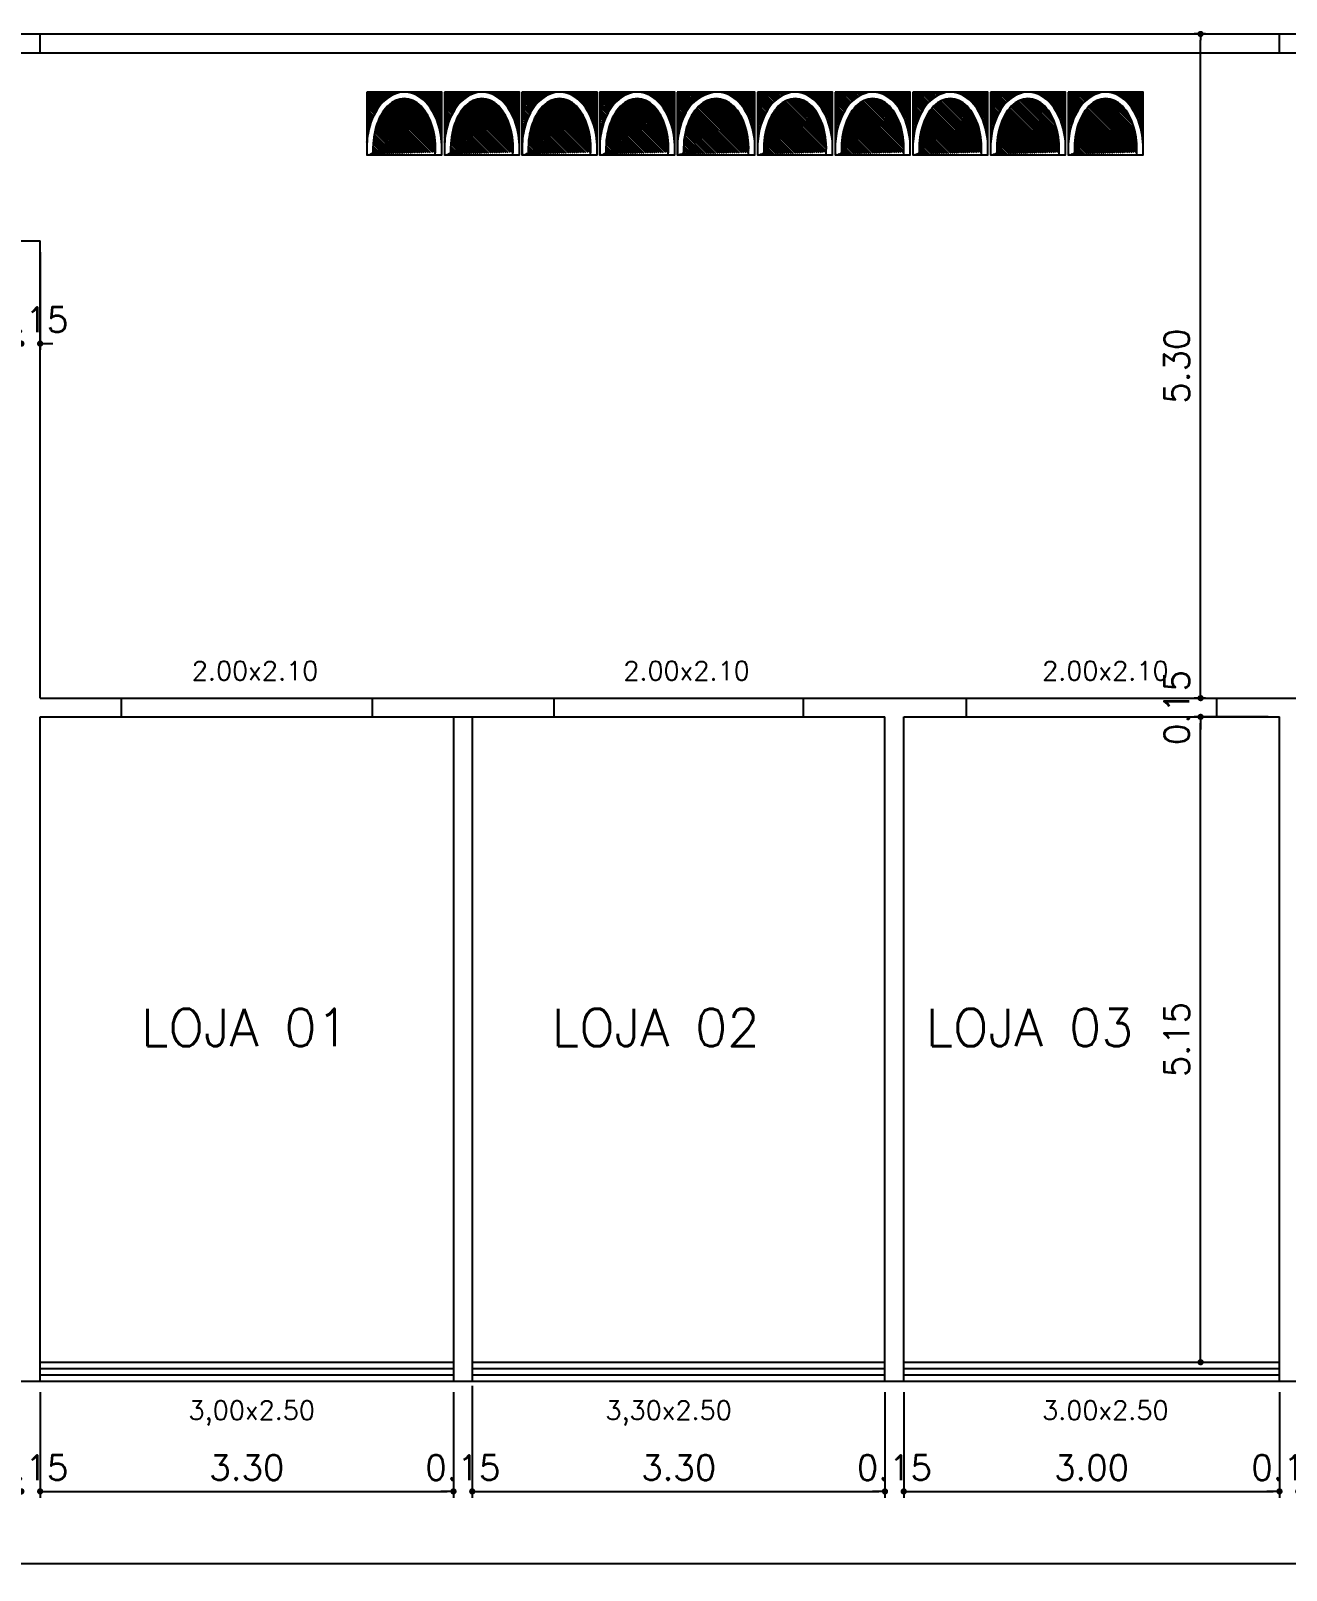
# Model space of a CAD drawing. Extents: x -151 to -2, y -18 to 162.
# Drawn here: x -142.52 to -132.49, y 43.53 to 55.82 of the extents above; entities that cross this region are included whole.
import ezdxf

# ---------------------------------------------------------------- set-up
doc = ezdxf.new("R2010")
doc.units = 0
doc.header["$MEASUREMENT"] = 0
doc.layers.get('0').update_dxf_attribs({"linetype": 'CONTINUOUS'})
doc.layers.get('DEFPOINTS').update_dxf_attribs({"linetype": 'CONTINUOUS'})
for name, color, linetype in [('ACESSÓRIO', 2, 'CONTINUOUS'), ('ALVENARIA', 7, 'CONTINUOUS'), ('ALVENARIA1', 44, 'CONTINUOUS'), ('COTA', 1, 'CONTINUOUS'), ('HATCH', 30, 'CONTINUOUS'), ('JAPOR', 142, 'CONTINUOUS'), ('TEXTO2', 40, 'CONTINUOUS'), ('TEXTO4', 4, 'CONTINUOUS')]:
    doc.layers.add(name, color=color, linetype=linetype)
doc.styles.add('SIMPLEX', font='SIMPLEX.SHX')
doc.styles.get("Standard").update_dxf_attribs({"font": 'TXT.shx', "height": 0.2})
doc.dimstyles.new('DIM100', dxfattribs={"dimtxt": 0.18, "dimasz": 0.05, "dimexe": 0.05, "dimexo": 0.09, "dimgap": 0.09, "dimtad": 1, "dimzin": 0, "dimdsep": 46, "dimtxsty": 'Standard', "dimblk": 'DOT', "dimblk1": 'DOT', "dimblk2": 'DOT', "dimsah": 1, "dimcen": 0.09, "dimadec": 0, "dimazin": 0, "dimtfac": 1, "dimtix": 1, "dimtofl": 0, "dimtmove": 2, "dimatfit": 3, "dimldrblk": 'DOT', "dimfxl": 1, "dimtolj": 1, "dimtzin": 0, "dimarcsym": 0})
doc.dimstyles.new('DIM50', dxfattribs={"dimtxt": 0.09, "dimasz": 0.05, "dimexe": 0.05, "dimexo": 0.09, "dimgap": 0.09, "dimtad": 1, "dimzin": 0, "dimdsep": 46, "dimtxsty": 'Standard', "dimblk": 'DOT', "dimcen": 0.09, "dimadec": 0, "dimazin": 0, "dimtfac": 1, "dimtix": 1, "dimtofl": 0, "dimtmove": 2, "dimatfit": 3, "dimldrblk": 'DOT', "dimfxl": 1, "dimtolj": 1, "dimtzin": 0, "dimarcsym": 0})

# ---------------------------------------------------------------- blocks, each defined once
blk = doc.blocks.new('DOT')
at = {"layer": 'ALVENARIA', "color": 0, "linetype": 'ByBlock'}
blk.add_line((-0.5, 0), (-1, 0), dxfattribs=at)
at = {"layer": 'ALVENARIA', "color": 0, "linetype": 'ByBlock', "const_width": 0.5}
blk.add_lwpolyline([(-0.25, 0, 1), (0.25, 0, 1)], format="xyb", close=True, dxfattribs=at)
blk = doc.blocks.new('*D112')
at = {"color": 0, "linetype": 'ByBlock'}
for p, q in [((-132.473, 72.212), (-133.063, 72.212)), ((-133.013, 67.112), (-133.013, 72.162))]:
    blk.add_line(p, q, dxfattribs=at)
at = {"layer": 'DEFPOINTS', "color": 0, "linetype": 'ByBlock'}
for p in [(-133.013, 72.212), (-132.383, 72.212), (-132.383, 67.062)]:
    blk.add_point(p, dxfattribs=at)
at = {"color": 0, "linetype": 'ByBlock', "xscale": 0.05, "yscale": 0.05, "zscale": 0.05}
for p, rotation in [((-133.013, 72.212), 90), ((-133.013, 67.062), 270)]:
    blk.add_blockref('DOT', p, dxfattribs=dict(at, rotation=rotation))
at = {"color": 0, "linetype": 'ByBlock', "insert": (-133.203, 69.637), "char_height": 0.2, "attachment_point": 5, "rotation": 90}
blk.add_mtext('\\A1;5.15', dxfattribs=at)
blk = doc.blocks.new('*D113')
at = {"color": 0, "linetype": 'ByBlock'}
for p, q in [((-132.973, 72.362), (-133.063, 72.362)), ((-133.013, 72.412), (-133.013, 72.462)), ((-133.013, 72.162), (-133.013, 72.112))]:
    blk.add_line(p, q, dxfattribs=at)
at = {"layer": 'DEFPOINTS', "color": 0, "linetype": 'ByBlock'}
for p in [(-133.013, 72.362), (-132.883, 72.362), (-132.383, 72.212)]:
    blk.add_point(p, dxfattribs=at)
at = {"color": 0, "linetype": 'ByBlock', "xscale": 0.05, "yscale": 0.05, "zscale": 0.05}
for p, rotation in [((-133.013, 72.362), 270), ((-133.013, 72.212), 90)]:
    blk.add_blockref('DOT', p, dxfattribs=dict(at, rotation=rotation))
at = {"color": 0, "linetype": 'ByBlock', "insert": (-133.203, 72.287), "char_height": 0.2, "attachment_point": 5, "rotation": 90}
blk.add_mtext('\\A1;0.15', dxfattribs=at)
blk = doc.blocks.new('*D114')
at = {"color": 0, "linetype": 'ByBlock'}
for p, q in [((-132.973, 77.662), (-133.063, 77.662)), ((-133.013, 72.412), (-133.013, 77.612))]:
    blk.add_line(p, q, dxfattribs=at)
at = {"layer": 'DEFPOINTS', "color": 0, "linetype": 'ByBlock'}
for p in [(-133.013, 77.662), (-132.883, 77.662), (-132.883, 72.362)]:
    blk.add_point(p, dxfattribs=at)
at = {"color": 0, "linetype": 'ByBlock', "xscale": 0.05, "yscale": 0.05, "zscale": 0.05}
for p, rotation in [((-133.013, 77.662), 90), ((-133.013, 72.362), 270)]:
    blk.add_blockref('DOT', p, dxfattribs=dict(at, rotation=rotation))
at = {"color": 0, "linetype": 'ByBlock', "insert": (-133.203, 75.012), "char_height": 0.2, "attachment_point": 5, "rotation": 90}
blk.add_mtext('\\A1;5.30', dxfattribs=at)
blk = doc.blocks.new('*D118')
at = {"color": 0, "linetype": 'ByBlock'}
for p, q in [((-142.278, 75.922), (-142.278, 75.141)), ((-142.478, 75.191), (-142.528, 75.191)), ((-142.228, 75.191), (-142.178, 75.191))]:
    blk.add_line(p, q, dxfattribs=at)
at = {"layer": 'DEFPOINTS', "color": 0, "linetype": 'ByBlock'}
for p in [(-142.278, 76.012), (-142.428, 75.862), (-142.278, 75.191)]:
    blk.add_point(p, dxfattribs=at)
at = {"color": 0, "linetype": 'ByBlock', "xscale": 0.05, "yscale": 0.05, "zscale": 0.05}
blk.add_blockref('DOT', (-142.428, 75.191), dxfattribs=at)
at = {"color": 0, "linetype": 'ByBlock', "xscale": 0.05, "yscale": 0.05, "zscale": 0.05, "rotation": 180}
blk.add_blockref('DOT', (-142.278, 75.191), dxfattribs=at)
at = {"color": 0, "linetype": 'ByBlock', "insert": (-142.353, 75.381), "char_height": 0.2, "attachment_point": 5}
blk.add_mtext('\\A1;0.15', dxfattribs=at)
blk = doc.blocks.new('*D149')
at = {"color": 0, "linetype": 'ByBlock'}
for p, q in [((-142.278, -34.949), (-142.278, -35.791)), ((-142.478, -35.741), (-142.528, -35.741)), ((-142.228, -35.741), (-142.178, -35.741))]:
    blk.add_line(p, q, dxfattribs=at)
at = {"layer": 'DEFPOINTS', "color": 0, "linetype": 'ByBlock'}
for p in [(-142.428, -34.709), (-142.278, -34.859), (-142.278, -35.741)]:
    blk.add_point(p, dxfattribs=at)
at = {"color": 0, "linetype": 'ByBlock', "xscale": 0.05, "yscale": 0.05, "zscale": 0.05}
blk.add_blockref('DOT', (-142.428, -35.741), dxfattribs=at)
at = {"color": 0, "linetype": 'ByBlock', "xscale": 0.05, "yscale": 0.05, "zscale": 0.05, "rotation": 180}
blk.add_blockref('DOT', (-142.278, -35.741), dxfattribs=at)
at = {"color": 0, "linetype": 'ByBlock', "insert": (-142.353, -35.551), "char_height": 0.2, "attachment_point": 5}
blk.add_mtext('\\A1;0.15', dxfattribs=at)
blk = doc.blocks.new('*D150')
at = {"color": 0, "linetype": 'ByBlock'}
for p, q in [((-138.978, -34.949), (-138.978, -35.791)), ((-142.228, -35.741), (-139.028, -35.741))]:
    blk.add_line(p, q, dxfattribs=at)
at = {"layer": 'DEFPOINTS', "color": 0, "linetype": 'ByBlock'}
for p in [(-142.278, -34.859), (-138.978, -34.859), (-138.978, -35.741)]:
    blk.add_point(p, dxfattribs=at)
at = {"color": 0, "linetype": 'ByBlock', "xscale": 0.05, "yscale": 0.05, "zscale": 0.05, "rotation": 180}
blk.add_blockref('DOT', (-142.278, -35.741), dxfattribs=at)
at = {"color": 0, "linetype": 'ByBlock', "xscale": 0.05, "yscale": 0.05, "zscale": 0.05}
blk.add_blockref('DOT', (-138.978, -35.741), dxfattribs=at)
at = {"color": 0, "linetype": 'ByBlock', "insert": (-140.628, -35.551), "char_height": 0.2, "attachment_point": 5}
blk.add_mtext('\\A1;3.30', dxfattribs=at)
blk = doc.blocks.new('*D151')
at = {"color": 0, "linetype": 'ByBlock'}
for p, q in [((-138.828, -34.899), (-138.828, -35.791)), ((-139.028, -35.741), (-139.078, -35.741)), ((-138.778, -35.741), (-138.728, -35.741))]:
    blk.add_line(p, q, dxfattribs=at)
at = {"layer": 'DEFPOINTS', "color": 0, "linetype": 'ByBlock'}
for p in [(-138.978, -34.859), (-138.828, -34.809), (-138.828, -35.741)]:
    blk.add_point(p, dxfattribs=at)
at = {"color": 0, "linetype": 'ByBlock', "xscale": 0.05, "yscale": 0.05, "zscale": 0.05}
blk.add_blockref('DOT', (-138.978, -35.741), dxfattribs=at)
at = {"color": 0, "linetype": 'ByBlock', "xscale": 0.05, "yscale": 0.05, "zscale": 0.05, "rotation": 180}
blk.add_blockref('DOT', (-138.828, -35.741), dxfattribs=at)
at = {"color": 0, "linetype": 'ByBlock', "insert": (-138.903, -35.551), "char_height": 0.2, "attachment_point": 5}
blk.add_mtext('\\A1;0.15', dxfattribs=at)
blk = doc.blocks.new('*D152')
at = {"color": 0, "linetype": 'ByBlock'}
for p, q in [((-135.533, -34.949), (-135.533, -35.791)), ((-138.778, -35.741), (-135.583, -35.741))]:
    blk.add_line(p, q, dxfattribs=at)
at = {"layer": 'DEFPOINTS', "color": 0, "linetype": 'ByBlock'}
for p in [(-138.828, -34.809), (-135.533, -34.859), (-135.533, -35.741)]:
    blk.add_point(p, dxfattribs=at)
at = {"color": 0, "linetype": 'ByBlock', "xscale": 0.05, "yscale": 0.05, "zscale": 0.05, "rotation": 180}
blk.add_blockref('DOT', (-138.828, -35.741), dxfattribs=at)
at = {"color": 0, "linetype": 'ByBlock', "xscale": 0.05, "yscale": 0.05, "zscale": 0.05}
blk.add_blockref('DOT', (-135.533, -35.741), dxfattribs=at)
at = {"color": 0, "linetype": 'ByBlock', "insert": (-137.18, -35.551), "char_height": 0.2, "attachment_point": 5}
blk.add_mtext('\\A1;3.30', dxfattribs=at)
blk = doc.blocks.new('*D153')
at = {"color": 0, "linetype": 'ByBlock'}
for p, q in [((-135.383, -34.949), (-135.383, -35.791)), ((-135.583, -35.741), (-135.633, -35.741)), ((-135.333, -35.741), (-135.283, -35.741))]:
    blk.add_line(p, q, dxfattribs=at)
at = {"layer": 'DEFPOINTS', "color": 0, "linetype": 'ByBlock'}
for p in [(-135.533, -34.859), (-135.383, -34.859), (-135.383, -35.741)]:
    blk.add_point(p, dxfattribs=at)
at = {"color": 0, "linetype": 'ByBlock', "xscale": 0.05, "yscale": 0.05, "zscale": 0.05}
blk.add_blockref('DOT', (-135.533, -35.741), dxfattribs=at)
at = {"color": 0, "linetype": 'ByBlock', "xscale": 0.05, "yscale": 0.05, "zscale": 0.05, "rotation": 180}
blk.add_blockref('DOT', (-135.383, -35.741), dxfattribs=at)
at = {"color": 0, "linetype": 'ByBlock', "insert": (-135.458, -35.551), "char_height": 0.2, "attachment_point": 5}
blk.add_mtext('\\A1;0.15', dxfattribs=at)
blk = doc.blocks.new('*D154')
at = {"color": 0, "linetype": 'ByBlock'}
for p, q in [((-132.383, -34.949), (-132.383, -35.791)), ((-135.333, -35.741), (-132.433, -35.741))]:
    blk.add_line(p, q, dxfattribs=at)
at = {"layer": 'DEFPOINTS', "color": 0, "linetype": 'ByBlock'}
for p in [(-135.383, -34.859), (-132.383, -34.859), (-132.383, -35.741)]:
    blk.add_point(p, dxfattribs=at)
at = {"color": 0, "linetype": 'ByBlock', "xscale": 0.05, "yscale": 0.05, "zscale": 0.05, "rotation": 180}
blk.add_blockref('DOT', (-135.383, -35.741), dxfattribs=at)
at = {"color": 0, "linetype": 'ByBlock', "xscale": 0.05, "yscale": 0.05, "zscale": 0.05}
blk.add_blockref('DOT', (-132.383, -35.741), dxfattribs=at)
at = {"color": 0, "linetype": 'ByBlock', "insert": (-133.883, -35.551), "char_height": 0.2, "attachment_point": 5}
blk.add_mtext('\\A1;3.00', dxfattribs=at)
blk = doc.blocks.new('*D155')
at = {"color": 0, "linetype": 'ByBlock'}
for p, q in [((-132.233, -34.949), (-132.233, -35.791)), ((-132.433, -35.741), (-132.483, -35.741)), ((-132.183, -35.741), (-132.133, -35.741))]:
    blk.add_line(p, q, dxfattribs=at)
at = {"layer": 'DEFPOINTS', "color": 0, "linetype": 'ByBlock'}
for p in [(-132.383, -34.859), (-132.233, -34.859), (-132.233, -35.741)]:
    blk.add_point(p, dxfattribs=at)
at = {"color": 0, "linetype": 'ByBlock', "xscale": 0.05, "yscale": 0.05, "zscale": 0.05}
blk.add_blockref('DOT', (-132.383, -35.741), dxfattribs=at)
at = {"color": 0, "linetype": 'ByBlock', "xscale": 0.05, "yscale": 0.05, "zscale": 0.05, "rotation": 180}
blk.add_blockref('DOT', (-132.233, -35.741), dxfattribs=at)
at = {"color": 0, "linetype": 'ByBlock', "insert": (-132.308, -35.551), "char_height": 0.2, "attachment_point": 5}
blk.add_mtext('\\A1;0.15', dxfattribs=at)
blk = doc.blocks.new('*D178')
at = {"color": 0, "linetype": 'ByBlock'}
for p, q in [((-148.728, -34.949), (-148.728, -36.37)), ((-90.683, -34.949), (-90.683, -36.37)), ((-90.733, -36.32), (-148.678, -36.32))]:
    blk.add_line(p, q, dxfattribs=at)
at = {"layer": 'DEFPOINTS', "color": 0, "linetype": 'ByBlock'}
for p in [(-148.728, -34.859), (-90.683, -34.859), (-148.728, -36.32)]:
    blk.add_point(p, dxfattribs=at)
at = {"color": 0, "linetype": 'ByBlock', "xscale": 0.05, "yscale": 0.05, "zscale": 0.05, "rotation": 180}
blk.add_blockref('DOT', (-148.728, -36.32), dxfattribs=at)
at = {"color": 0, "linetype": 'ByBlock', "xscale": 0.05, "yscale": 0.05, "zscale": 0.05}
blk.add_blockref('DOT', (-90.683, -36.32), dxfattribs=at)
at = {"color": 0, "linetype": 'ByBlock', "insert": (-119.705, -36.13), "char_height": 0.2, "attachment_point": 5}
blk.add_mtext('\\A1;58.05', dxfattribs=at)

msp = doc.modelspace()

# ---------------------------------------------------------------- hatches: boundary and pattern name
at = {"layer": 'HATCH'}
h = msp.add_hatch(dxfattribs=at)
h.set_pattern_fill('ANSI31', color=256, scale=0.1, angle=-90, style=0)
h.set_pattern_definition([(315, (-215.571438, -81.269726), (0.0088388348, 0.0088388348), [])])
edge = h.paths.add_edge_path()
edge.add_ellipse((-139.535, 54.878), major_axis=(0, 0.4), ratio=0.625, start_angle=262.8192, end_angle=457.1808, ccw=False)
edge.add_spline(control_points=[(-139.833, 54.828), (-139.837, 54.886), (-139.834, 54.945), (-139.809, 55.082), (-139.779, 55.156), (-139.693, 55.272), (-139.636, 55.313), (-139.509, 55.337), (-139.443, 55.317), (-139.325, 55.221), (-139.278, 55.136), (-139.237, 54.971), (-139.231, 54.899), (-139.237, 54.828)], knot_values=[1.454628, 1.454628, 1.454628, 1.454628, 1.857235, 1.857235, 2.441879, 2.441879, 3.026523, 3.026523, 3.611166, 3.611166, 4.333999, 4.333999, 4.828558, 4.828558, 4.828558, 4.828558], degree=3, periodic=0)
edge.add_line((-139.237, 54.828), (-139.235, 54.828))
edge.add_line((-139.235, 54.828), (-139.235, 55.328))
edge.add_line((-139.235, 55.328), (-139.835, 55.328))
edge.add_line((-139.835, 55.328), (-139.835, 54.828))
edge.add_line((-139.835, 54.828), (-139.833, 54.828))
h = msp.add_hatch(dxfattribs=at)
h.set_pattern_fill('ANSI31', color=256, scale=0.1, angle=-90, style=0)
h.set_pattern_definition([(315, (-214.951438, -81.269726), (0.0088388348, 0.0088388348), [])])
edge = h.paths.add_edge_path()
edge.add_ellipse((-138.915, 54.878), major_axis=(0, 0.4), ratio=0.625, start_angle=262.8192, end_angle=457.1808, ccw=False)
edge.add_spline(control_points=[(-139.213, 54.828), (-139.217, 54.886), (-139.214, 54.945), (-139.189, 55.082), (-139.159, 55.156), (-139.073, 55.272), (-139.016, 55.313), (-138.889, 55.337), (-138.823, 55.317), (-138.705, 55.221), (-138.658, 55.136), (-138.617, 54.971), (-138.611, 54.899), (-138.617, 54.828)], knot_values=[1.454628, 1.454628, 1.454628, 1.454628, 1.857235, 1.857235, 2.441879, 2.441879, 3.026523, 3.026523, 3.611166, 3.611166, 4.333999, 4.333999, 4.828558, 4.828558, 4.828558, 4.828558], degree=3, periodic=0)
edge.add_line((-138.617, 54.828), (-138.615, 54.828))
edge.add_line((-138.615, 54.828), (-138.615, 55.328))
edge.add_line((-138.615, 55.328), (-139.215, 55.328))
edge.add_line((-139.215, 55.328), (-139.215, 54.828))
edge.add_line((-139.215, 54.828), (-139.213, 54.828))
h = msp.add_hatch(dxfattribs=at)
h.set_pattern_fill('ANSI31', color=256, scale=0.1, angle=-90, style=0)
h.set_pattern_definition([(315, (-214.331438, -81.269726), (0.0088388348, 0.0088388348), [])])
edge = h.paths.add_edge_path()
edge.add_ellipse((-138.295, 54.878), major_axis=(0, 0.4), ratio=0.625, start_angle=262.8192, end_angle=457.1808, ccw=False)
edge.add_spline(control_points=[(-138.593, 54.828), (-138.597, 54.886), (-138.594, 54.945), (-138.569, 55.082), (-138.539, 55.156), (-138.453, 55.272), (-138.396, 55.313), (-138.269, 55.337), (-138.203, 55.317), (-138.085, 55.221), (-138.038, 55.136), (-137.997, 54.971), (-137.991, 54.899), (-137.997, 54.828)], knot_values=[1.454628, 1.454628, 1.454628, 1.454628, 1.857235, 1.857235, 2.441879, 2.441879, 3.026523, 3.026523, 3.611166, 3.611166, 4.333999, 4.333999, 4.828558, 4.828558, 4.828558, 4.828558], degree=3, periodic=0)
edge.add_line((-137.997, 54.828), (-137.995, 54.828))
edge.add_line((-137.995, 54.828), (-137.995, 55.328))
edge.add_line((-137.995, 55.328), (-138.595, 55.328))
edge.add_line((-138.595, 55.328), (-138.595, 54.828))
edge.add_line((-138.595, 54.828), (-138.593, 54.828))
h = msp.add_hatch(dxfattribs=at)
h.set_pattern_fill('ANSI31', color=256, scale=0.1, angle=-90, style=0)
h.set_pattern_definition([(315, (-213.711438, -81.269726), (0.0088388348, 0.0088388348), [])])
edge = h.paths.add_edge_path()
edge.add_ellipse((-137.675, 54.878), major_axis=(0, 0.4), ratio=0.625, start_angle=262.8192, end_angle=457.1808, ccw=False)
edge.add_spline(control_points=[(-137.973, 54.828), (-137.977, 54.886), (-137.974, 54.945), (-137.949, 55.082), (-137.919, 55.156), (-137.833, 55.272), (-137.776, 55.313), (-137.649, 55.337), (-137.583, 55.317), (-137.465, 55.221), (-137.418, 55.136), (-137.377, 54.971), (-137.371, 54.899), (-137.377, 54.828)], knot_values=[1.454628, 1.454628, 1.454628, 1.454628, 1.857235, 1.857235, 2.441879, 2.441879, 3.026523, 3.026523, 3.611166, 3.611166, 4.333999, 4.333999, 4.828558, 4.828558, 4.828558, 4.828558], degree=3, periodic=0)
edge.add_line((-137.377, 54.828), (-137.375, 54.828))
edge.add_line((-137.375, 54.828), (-137.375, 55.328))
edge.add_line((-137.375, 55.328), (-137.975, 55.328))
edge.add_line((-137.975, 55.328), (-137.975, 54.828))
edge.add_line((-137.975, 54.828), (-137.973, 54.828))
h = msp.add_hatch(dxfattribs=at)
h.set_pattern_fill('ANSI31', color=256, scale=0.1, angle=-90, style=0)
h.set_pattern_definition([(315, (-213.071438, -81.269726), (0.0088388348, 0.0088388348), [])])
edge = h.paths.add_edge_path()
edge.add_ellipse((-137.045, 54.878), major_axis=(0, 0.4), ratio=0.650198, start_angle=262.8192, end_angle=457.1808, ccw=False)
edge.add_spline(control_points=[(-137.353, 54.828), (-137.357, 54.886), (-137.354, 54.945), (-137.329, 55.082), (-137.299, 55.156), (-137.213, 55.272), (-137.136, 55.313), (-137.009, 55.337), (-136.943, 55.317), (-136.825, 55.221), (-136.778, 55.136), (-136.737, 54.971), (-136.731, 54.899), (-136.737, 54.828)], knot_values=[1.454628, 1.454628, 1.454628, 1.454628, 1.857235, 1.857235, 2.441879, 2.441879, 3.026523, 3.026523, 3.611166, 3.611166, 4.333999, 4.333999, 4.828558, 4.828558, 4.828558, 4.828558], degree=3, periodic=0)
edge.add_line((-136.737, 54.828), (-136.735, 54.828))
edge.add_line((-136.735, 54.828), (-136.735, 55.328))
edge.add_line((-136.735, 55.328), (-137.355, 55.328))
edge.add_line((-137.355, 55.328), (-137.355, 54.828))
edge.add_line((-137.355, 54.828), (-137.353, 54.828))
h = msp.add_hatch(dxfattribs=at)
h.set_pattern_fill('ANSI31', color=256, scale=0.1, angle=-90, style=0)
h.set_pattern_definition([(315, (-212.451438, -81.269726), (0.0088388348, 0.0088388348), [])])
edge = h.paths.add_edge_path()
edge.add_ellipse((-136.415, 54.878), major_axis=(0, -0.4), ratio=0.625, start_angle=82.8192, end_angle=277.1808, ccw=False)
edge.add_spline(control_points=[(-136.713, 54.828), (-136.717, 54.886), (-136.714, 54.945), (-136.689, 55.082), (-136.659, 55.156), (-136.573, 55.272), (-136.516, 55.313), (-136.389, 55.337), (-136.323, 55.317), (-136.205, 55.221), (-136.158, 55.136), (-136.117, 54.971), (-136.111, 54.899), (-136.117, 54.828)], knot_values=[1.454628, 1.454628, 1.454628, 1.454628, 1.857235, 1.857235, 2.441879, 2.441879, 3.026523, 3.026523, 3.611166, 3.611166, 4.333999, 4.333999, 4.828558, 4.828558, 4.828558, 4.828558], degree=3, periodic=0)
edge.add_line((-136.117, 54.828), (-136.115, 54.828))
edge.add_line((-136.115, 54.828), (-136.115, 55.328))
edge.add_line((-136.115, 55.328), (-136.715, 55.328))
edge.add_line((-136.715, 55.328), (-136.715, 54.828))
edge.add_line((-136.715, 54.828), (-136.713, 54.828))
h = msp.add_hatch(dxfattribs=at)
h.set_pattern_fill('ANSI31', color=256, scale=0.1, angle=-90, style=0)
h.set_pattern_definition([(315, (-211.831438, -81.269726), (0.0088388348, 0.0088388348), [])])
edge = h.paths.add_edge_path()
edge.add_ellipse((-135.795, 54.878), major_axis=(0, -0.4), ratio=0.625, start_angle=82.8192, end_angle=277.1808, ccw=False)
edge.add_spline(control_points=[(-136.093, 54.828), (-136.097, 54.886), (-136.094, 54.945), (-136.069, 55.082), (-136.039, 55.156), (-135.953, 55.272), (-135.896, 55.313), (-135.769, 55.337), (-135.703, 55.317), (-135.585, 55.221), (-135.538, 55.136), (-135.497, 54.971), (-135.491, 54.899), (-135.497, 54.828)], knot_values=[1.454628, 1.454628, 1.454628, 1.454628, 1.857235, 1.857235, 2.441879, 2.441879, 3.026523, 3.026523, 3.611166, 3.611166, 4.333999, 4.333999, 4.828558, 4.828558, 4.828558, 4.828558], degree=3, periodic=0)
edge.add_line((-135.497, 54.828), (-135.495, 54.828))
edge.add_line((-135.495, 54.828), (-135.495, 55.328))
edge.add_line((-135.495, 55.328), (-136.095, 55.328))
edge.add_line((-136.095, 55.328), (-136.095, 54.828))
edge.add_line((-136.095, 54.828), (-136.093, 54.828))
h = msp.add_hatch(dxfattribs=at)
h.set_pattern_fill('ANSI31', color=256, scale=0.1, angle=-90, style=0)
h.set_pattern_definition([(315, (-211.211438, -81.269726), (0.0088388348, 0.0088388348), [])])
edge = h.paths.add_edge_path()
edge.add_ellipse((-135.175, 54.878), major_axis=(0, -0.4), ratio=0.625, start_angle=82.8192, end_angle=277.1808, ccw=False)
edge.add_spline(control_points=[(-135.473, 54.828), (-135.477, 54.886), (-135.474, 54.945), (-135.449, 55.082), (-135.419, 55.156), (-135.333, 55.272), (-135.276, 55.313), (-135.149, 55.337), (-135.083, 55.317), (-134.965, 55.221), (-134.918, 55.136), (-134.877, 54.971), (-134.871, 54.899), (-134.877, 54.828)], knot_values=[1.454628, 1.454628, 1.454628, 1.454628, 1.857235, 1.857235, 2.441879, 2.441879, 3.026523, 3.026523, 3.611166, 3.611166, 4.333999, 4.333999, 4.828558, 4.828558, 4.828558, 4.828558], degree=3, periodic=0)
edge.add_line((-134.877, 54.828), (-134.875, 54.828))
edge.add_line((-134.875, 54.828), (-134.875, 55.328))
edge.add_line((-134.875, 55.328), (-135.475, 55.328))
edge.add_line((-135.475, 55.328), (-135.475, 54.828))
edge.add_line((-135.475, 54.828), (-135.473, 54.828))
h = msp.add_hatch(dxfattribs=at)
h.set_pattern_fill('ANSI31', color=256, scale=0.1, angle=-90, style=0)
h.set_pattern_definition([(315, (-210.591438, -81.269726), (0.0088388348, 0.0088388348), [])])
edge = h.paths.add_edge_path()
edge.add_ellipse((-134.555, 54.878), major_axis=(0, -0.4), ratio=0.625, start_angle=82.8192, end_angle=277.1808, ccw=False)
edge.add_spline(control_points=[(-134.853, 54.828), (-134.857, 54.886), (-134.854, 54.945), (-134.829, 55.082), (-134.799, 55.156), (-134.713, 55.272), (-134.656, 55.313), (-134.529, 55.337), (-134.463, 55.317), (-134.345, 55.221), (-134.298, 55.136), (-134.257, 54.971), (-134.251, 54.899), (-134.257, 54.828)], knot_values=[1.454628, 1.454628, 1.454628, 1.454628, 1.857235, 1.857235, 2.441879, 2.441879, 3.026523, 3.026523, 3.611166, 3.611166, 4.333999, 4.333999, 4.828558, 4.828558, 4.828558, 4.828558], degree=3, periodic=0)
edge.add_line((-134.257, 54.828), (-134.255, 54.828))
edge.add_line((-134.255, 54.828), (-134.255, 55.328))
edge.add_line((-134.255, 55.328), (-134.855, 55.328))
edge.add_line((-134.855, 55.328), (-134.855, 54.828))
edge.add_line((-134.855, 54.828), (-134.853, 54.828))
h = msp.add_hatch(dxfattribs=at)
h.set_pattern_fill('ANSI31', color=256, scale=0.1, angle=-90, style=0)
h.set_pattern_definition([(315, (-209.971438, -81.269726), (0.0088388348, 0.0088388348), [])])
edge = h.paths.add_edge_path()
edge.add_ellipse((-133.935, 54.878), major_axis=(0, -0.4), ratio=0.625, start_angle=82.8192, end_angle=277.1808, ccw=False)
edge.add_spline(control_points=[(-134.233, 54.828), (-134.237, 54.886), (-134.234, 54.945), (-134.209, 55.082), (-134.179, 55.156), (-134.093, 55.272), (-134.036, 55.313), (-133.909, 55.337), (-133.843, 55.317), (-133.725, 55.221), (-133.678, 55.136), (-133.637, 54.971), (-133.631, 54.899), (-133.637, 54.828)], knot_values=[1.454628, 1.454628, 1.454628, 1.454628, 1.857235, 1.857235, 2.441879, 2.441879, 3.026523, 3.026523, 3.611166, 3.611166, 4.333999, 4.333999, 4.828558, 4.828558, 4.828558, 4.828558], degree=3, periodic=0)
edge.add_line((-133.637, 54.828), (-133.635, 54.828))
edge.add_line((-133.635, 54.828), (-133.635, 55.328))
edge.add_line((-133.635, 55.328), (-134.235, 55.328))
edge.add_line((-134.235, 55.328), (-134.235, 54.828))
edge.add_line((-134.235, 54.828), (-134.233, 54.828))

# ---------------------------------------------------------------- linework, layer by layer
at = {"layer": 'ACESSÓRIO'}
for points in [[(-139.835, 55.328), (-139.835, 54.828), (-139.235, 54.828), (-139.235, 55.328)], [(-139.215, 55.328), (-139.215, 54.828), (-138.615, 54.828), (-138.615, 55.328)], [(-138.595, 55.328), (-138.595, 54.828), (-137.995, 54.828), (-137.995, 55.328)], [(-137.975, 55.328), (-137.975, 54.828), (-137.375, 54.828), (-137.375, 55.328)], [(-137.355, 55.328), (-137.355, 54.828), (-136.735, 54.828), (-136.735, 55.328)], [(-136.715, 55.328), (-136.715, 54.828), (-136.115, 54.828), (-136.115, 55.328)], [(-136.095, 55.328), (-136.095, 54.828), (-135.495, 54.828), (-135.495, 55.328)], [(-135.475, 55.328), (-135.475, 54.828), (-134.875, 54.828), (-134.875, 55.328)], [(-134.855, 55.328), (-134.855, 54.828), (-134.255, 54.828), (-134.255, 55.328)], [(-134.235, 55.328), (-134.235, 54.828), (-133.635, 54.828), (-133.635, 55.328)]]:
    msp.add_lwpolyline(points, close=True, dxfattribs=at)
for centre, major_axis, ratio, start_param, end_param in [((-139.535, 54.878), (0, 0.4), 0.625, 4.587061, 7.979309), ((-138.915, 54.878), (0, 0.4), 0.625, 4.587061, 7.979309), ((-138.295, 54.878), (0, 0.4), 0.625, 4.587061, 7.979309), ((-137.675, 54.878), (0, 0.4), 0.625, 4.587061, 7.979309), ((-137.045, 54.878), (0, 0.4), 0.650198, 4.587061, 7.979309), ((-136.415, 54.878), (0, -0.4), 0.625, 1.445468, 4.837717), ((-135.795, 54.878), (0, -0.4), 0.625, 1.445468, 4.837717), ((-135.175, 54.878), (0, -0.4), 0.625, 1.445468, 4.837717), ((-134.555, 54.878), (0, -0.4), 0.625, 1.445468, 4.837717), ((-133.935, 54.878), (0, -0.4), 0.625, 1.445468, 4.837717)]:
    msp.add_ellipse(centre, major_axis=major_axis, ratio=ratio, start_param=start_param, end_param=end_param, dxfattribs=at)
for points in [[(-139.237, 54.824), (-139.231, 54.896), (-139.237, 54.97), (-139.278, 55.136), (-139.325, 55.221), (-139.443, 55.317), (-139.509, 55.337), (-139.636, 55.313), (-139.693, 55.272), (-139.779, 55.156), (-139.809, 55.082), (-139.834, 54.943), (-139.837, 54.883), (-139.833, 54.824)], [(-138.617, 54.824), (-138.611, 54.896), (-138.617, 54.97), (-138.658, 55.136), (-138.705, 55.221), (-138.823, 55.317), (-138.889, 55.337), (-139.016, 55.313), (-139.073, 55.272), (-139.159, 55.156), (-139.189, 55.082), (-139.214, 54.943), (-139.217, 54.883), (-139.213, 54.824)], [(-137.997, 54.824), (-137.991, 54.896), (-137.997, 54.97), (-138.038, 55.136), (-138.085, 55.221), (-138.203, 55.317), (-138.269, 55.337), (-138.396, 55.313), (-138.453, 55.272), (-138.539, 55.156), (-138.569, 55.082), (-138.594, 54.943), (-138.597, 54.883), (-138.593, 54.824)], [(-137.377, 54.824), (-137.371, 54.896), (-137.377, 54.97), (-137.418, 55.136), (-137.465, 55.221), (-137.583, 55.317), (-137.649, 55.337), (-137.776, 55.313), (-137.833, 55.272), (-137.919, 55.156), (-137.949, 55.082), (-137.974, 54.943), (-137.977, 54.883), (-137.973, 54.824)], [(-136.737, 54.824), (-136.731, 54.896), (-136.737, 54.97), (-136.778, 55.136), (-136.825, 55.221), (-136.943, 55.317), (-137.009, 55.337), (-137.136, 55.313), (-137.213, 55.272), (-137.299, 55.156), (-137.329, 55.082), (-137.354, 54.943), (-137.357, 54.883), (-137.353, 54.824)], [(-136.117, 54.824), (-136.111, 54.896), (-136.117, 54.97), (-136.158, 55.136), (-136.205, 55.221), (-136.323, 55.317), (-136.389, 55.337), (-136.516, 55.313), (-136.573, 55.272), (-136.659, 55.156), (-136.689, 55.082), (-136.714, 54.943), (-136.717, 54.883), (-136.713, 54.824)], [(-135.497, 54.824), (-135.491, 54.896), (-135.497, 54.97), (-135.538, 55.136), (-135.585, 55.221), (-135.703, 55.317), (-135.769, 55.337), (-135.896, 55.313), (-135.953, 55.272), (-136.039, 55.156), (-136.069, 55.082), (-136.094, 54.943), (-136.097, 54.883), (-136.093, 54.824)], [(-134.877, 54.824), (-134.871, 54.896), (-134.877, 54.97), (-134.918, 55.136), (-134.965, 55.221), (-135.083, 55.317), (-135.149, 55.337), (-135.276, 55.313), (-135.333, 55.272), (-135.419, 55.156), (-135.449, 55.082), (-135.474, 54.943), (-135.477, 54.883), (-135.473, 54.824)], [(-134.257, 54.824), (-134.251, 54.896), (-134.257, 54.97), (-134.298, 55.136), (-134.345, 55.221), (-134.463, 55.317), (-134.529, 55.337), (-134.656, 55.313), (-134.713, 55.272), (-134.799, 55.156), (-134.829, 55.082), (-134.854, 54.943), (-134.857, 54.883), (-134.853, 54.824)], [(-133.637, 54.824), (-133.631, 54.896), (-133.637, 54.97), (-133.678, 55.136), (-133.725, 55.221), (-133.843, 55.317), (-133.909, 55.337), (-134.036, 55.313), (-134.093, 55.272), (-134.179, 55.156), (-134.209, 55.082), (-134.234, 54.943), (-134.237, 54.883), (-134.233, 54.824)]]:
    msp.add_open_spline(points, degree=3, knots=[1.445468, 1.445468, 1.445468, 1.445468, 1.949187, 1.949187, 2.672019, 2.672019, 3.256663, 3.256663, 3.841306, 3.841306, 4.42595, 4.42595, 4.837717, 4.837717, 4.837717, 4.837717], dxfattribs=at)
at = {"layer": 'ALVENARIA'}
for p, q in [((-148.892, 55.793), (-142.442, 55.793)), ((-142.442, 55.643), (-142.442, 55.793)), ((-132.547, 55.643), (-132.547, 55.793)), ((-148.742, 55.643), (-142.442, 55.643)), ((-142.442, 50.493), (-142.442, 54.143)), ((-142.442, 50.493), (-142.342, 50.493)), ((-142.342, 50.493), (-141.792, 50.493)), ((-141.792, 50.343), (-141.792, 50.493)), ((-139.792, 50.493), (-139.792, 50.343)), ((-139.792, 50.493), (-138.342, 50.493)), ((-138.342, 50.493), (-138.342, 50.343)), ((-136.347, 50.343), (-136.347, 50.493)), ((-136.347, 50.493), (-135.047, 50.493)), ((-135.047, 50.343), (-135.047, 50.493)), ((-133.047, 50.343), (-133.047, 50.493)), ((-133.047, 50.493), (-131.897, 50.493)), ((-142.442, 45.043), (-142.442, 50.343)), ((-142.442, 50.343), (-142.342, 50.343)), ((-142.342, 50.343), (-141.792, 50.343)), ((-139.792, 50.343), (-138.342, 50.343)), ((-139.142, 50.343), (-139.142, 45.043)), ((-138.992, 50.343), (-138.992, 45.043)), ((-136.347, 50.343), (-135.697, 50.343)), ((-135.697, 45.043), (-135.697, 50.343)), ((-135.547, 45.043), (-135.547, 50.343)), ((-135.547, 50.343), (-135.047, 50.343)), ((-133.047, 50.343), (-132.547, 50.343)), ((-132.547, 45.043), (-132.547, 50.343)), ((-148.892, 45.043), (-142.442, 45.043)), ((-135.697, 45.043), (-135.547, 45.043)), ((-132.547, 45.043), (-132.397, 45.043))]:
    msp.add_line(p, q, dxfattribs=at)
at = {"layer": 'ALVENARIA', "linetype": 'Continuous'}
for p, q in [((-132.547, 55.793), (-132.397, 55.793)), ((-132.547, 55.643), (-132.397, 55.643)), ((-139.142, 45.043), (-138.992, 45.043))]:
    msp.add_line(p, q, dxfattribs=at)
at = {"layer": 'ALVENARIA1'}
for p, q in [((-142.442, 55.793), (-132.547, 55.793)), ((-142.442, 55.643), (-132.547, 55.643)), ((-145.592, 54.143), (-142.442, 54.143))]:
    msp.add_line(p, q, dxfattribs=at)
at = {"layer": 'JAPOR'}
for p, q in [((-141.792, 50.493), (-139.792, 50.493)), ((-138.342, 50.493), (-136.342, 50.493)), ((-135.047, 50.493), (-133.047, 50.493)), ((-142.392, 50.343), (-142.342, 50.343)), ((-141.792, 50.343), (-139.792, 50.343)), ((-138.342, 50.343), (-136.342, 50.343)), ((-135.047, 50.343), (-133.047, 50.343)), ((-142.442, 45.193), (-139.142, 45.193)), ((-142.442, 45.143), (-139.142, 45.143)), ((-142.442, 45.093), (-139.142, 45.093)), ((-138.992, 45.193), (-135.697, 45.193)), ((-138.992, 45.143), (-135.697, 45.143)), ((-138.992, 45.093), (-135.697, 45.093)), ((-135.547, 45.193), (-132.547, 45.193)), ((-135.547, 45.143), (-132.547, 45.143)), ((-135.547, 45.093), (-132.547, 45.093)), ((-142.442, 45.043), (-139.142, 45.043)), ((-138.992, 45.043), (-135.697, 45.043)), ((-135.547, 45.043), (-132.547, 45.043))]:
    msp.add_line(p, q, dxfattribs=at)

# ---------------------------------------------------------------- texts
at = {"layer": 'TEXTO2', "style": 'SIMPLEX'}
for s, p in [('2.00x2.10', (-141.231, 50.636)), ('2.00x2.10', (-137.786, 50.636)), ('2.00x2.10', (-134.442, 50.636)), ('3,00x2.50', (-141.257, 44.735)), ('3,30x2.50', (-137.929, 44.735)), ('3.00x2.50', (-134.442, 44.735))]:
    msp.add_text(s, height=0.15, dxfattribs=at).set_placement(p)
at = {"layer": 'TEXTO4', "style": 'SIMPLEX'}
for s, p in [('LOJA 01', (-141.636, 47.714)), ('LOJA 02', (-138.357, 47.714)), ('LOJA 03', (-135.372, 47.714))]:
    msp.add_text(s, height=0.3, dxfattribs=at).set_placement(p)

# ---------------------------------------------------------------- dimensions: what is measured, and where the dimension line sits
at = {"layer": 'COTA'}
for base, p1, p2, picture, middle in [((-133.177, 55.793), (-133.047, 50.493), (-133.047, 55.793), '*D114', (-133.367, 53.143)), ((-133.177, 50.493), (-132.547, 50.343), (-133.047, 50.493), '*D113', (-133.367, 50.418)), ((-133.177, 50.343), (-132.547, 45.193), (-132.547, 50.343), '*D112', (-133.367, 47.768))]:
    dim = msp.add_linear_dim(base=base, p1=p1, p2=p2, angle=90, dimstyle='DIM50', override={"dimse1": 1}, dxfattribs=at)
    dim.commit()
    dim.dimension.update_dxf_attribs({"geometry": picture, "text_midpoint": middle, "insert": (-0.164, -21.869)})
at = {"layer": 'COTA', "linetype": 'Continuous'}
for base, p1, p2, picture, middle, set_off in [((-142.442, 53.322), (-142.592, 53.993), (-142.442, 54.143), '*D118', (-142.517, 53.512), (-0.164, -21.869)), ((-142.442, 44.161), (-142.592, 45.193), (-142.442, 45.043), '*D149', (-142.517, 44.351), (-0.164, 79.903)), ((-138.992, 44.161), (-139.142, 45.043), (-138.992, 45.093), '*D151', (-139.067, 44.351), (-0.164, 79.903)), ((-135.696969028, 44.161397716), (-138.991969028, 45.093474538), (-135.696969028, 45.043474538), '*D152', (-137.344469028, 44.351397716), (-0.16399239, 79.902848748)), ((-139.142, 44.161), (-142.442, 45.043), (-139.142, 45.043), '*D150', (-140.792, 44.351), (-0.164, 79.903)), ((-135.547, 44.161), (-135.697, 45.043), (-135.547, 45.043), '*D153', (-135.622, 44.351), (-0.164, 79.903)), ((-132.547, 44.161), (-135.547, 45.043), (-132.547, 45.043), '*D154', (-134.047, 44.351), (-0.164, 79.903)), ((-132.397, 44.161), (-132.547, 45.043), (-132.397, 45.043), '*D155', (-132.472, 44.351), (-0.164, 79.903))]:
    dim = msp.add_linear_dim(base=base, p1=p1, p2=p2, dimstyle='DIM100', override={"dimse1": 1}, dxfattribs=at)
    dim.commit()
    dim.dimension.update_dxf_attribs({"geometry": picture, "text_midpoint": middle, "insert": set_off})
dim = msp.add_linear_dim(base=(-148.891969028, 43.583127963), p1=(-90.846969028, 45.043474538), p2=(-148.891969028, 45.043474538), dimstyle='DIM100', dxfattribs=at)
dim.commit()
dim.dimension.update_dxf_attribs({"geometry": '*D178', "text_midpoint": (-119.869469028, 43.773127963), "insert": (-0.16399239, 79.902848748)})

doc.saveas('drawing.dxf')
